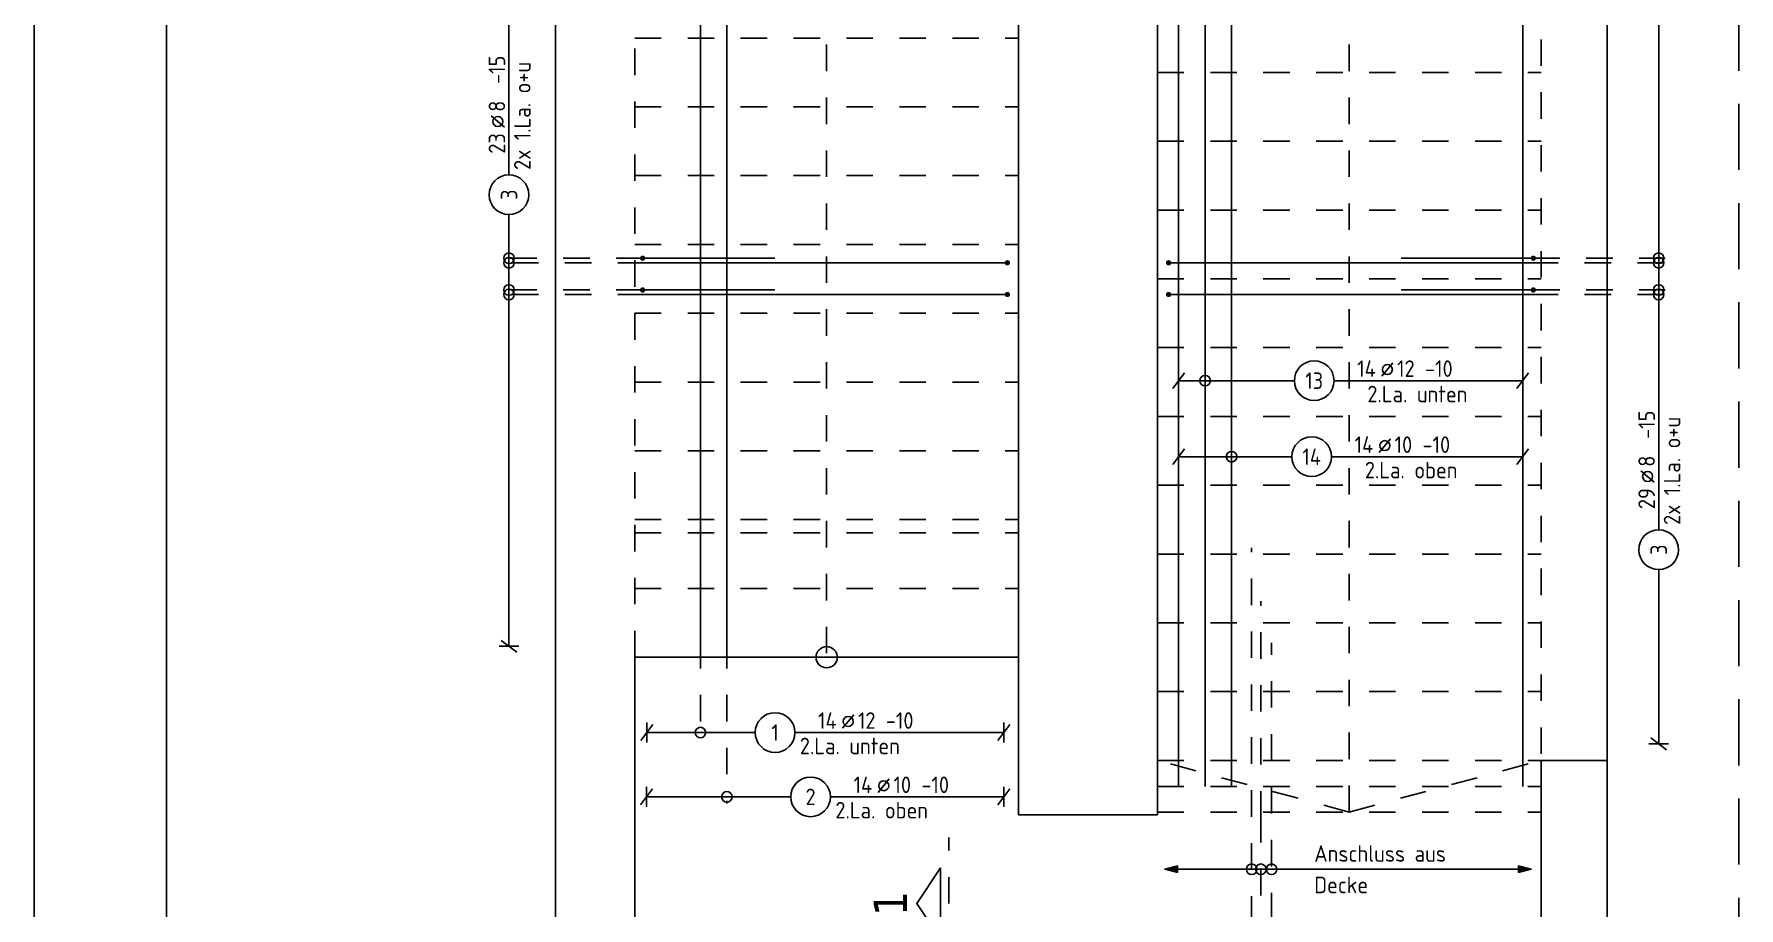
# Model space of a CAD drawing. Extents: x -10.6 to 29.1, y 0 to 18.4.
# Drawn here: x 0 to 6.44, y 6.13 to 9.44 of the extents above; entities that cross this region are included whole.
import ezdxf
from ezdxf.enums import TextEntityAlignment as Align

# ---------------------------------------------------------------- set-up
doc = ezdxf.new("R2010")
doc.units = 0
doc.header["$LTSCALE"] = 0.25
for name, pattern in [('AUSGEZOGEN', [1000.01, 1000, 0.01]), ('DOT', [0.175, 0.05, -0.125]), ('GESTRICHELTX2', [1.5, 1, -0.5]), ('HIDDEN', [0.375, 0.25, -0.125]), ('PUNKT', [0.175, 0.05, -0.125]), ('STRICHPUNKT2', [0.55, 0.25, -0.125, 0.05, -0.125]), ('VERDECKT', [0.375, 0.25, -0.125])]:
    doc.linetypes.add(name, pattern=pattern)
for name, color, linetype in [('1.UG', 7, 'Continuous'), ('BETON', 7, 'Continuous'), ('HILFE', 7, 'Continuous'), ('OBJEKT', 7, 'Continuous'), ('RAHMEN', 7, 'Continuous'), ('RND', 7, 'Continuous'), ('SCHNITTE', 7, 'Continuous'), ('TEXT', 7, 'Continuous'), ('VERDECKT', 7, 'Continuous')]:
    doc.layers.add(name, color=color, linetype=linetype)
doc.layers.add('NOPLOT', color=7, linetype='Continuous', plot=False)
doc.styles.add('helv', font='tahoma.ttf')
doc.styles.add('txt', font='isocp.shx')

# ---------------------------------------------------------------- blocks, each defined once
blk = doc.blocks.new('LEI_GRE')
at = {"layer": 'RND', "color": 7, "linetype": 'Continuous'}
for p, q in [((-0.09, -0.12), (0.09, 0.12)), ((0, 0.15), (0, -0.15))]:
    blk.add_line(p, q, dxfattribs=at)
blk = doc.blocks.new('RND_LEI')
at = {"layer": 'RND', "color": 7, "linetype": 'Continuous'}
blk.add_line((1.022, 0.066), (1.19, 0.27), dxfattribs=at)
for centre, radius in [((0, 0), 0.3), ((1.106, 0.168), 0.075)]:
    blk.add_circle(centre, radius, dxfattribs=at)
at = {"layer": 'RND', "color": 7, "linetype": 'Continuous', "style": 'txt'}
blk.add_attdef('ANZ', text='', height=0.25, dxfattribs=at).set_placement((0.931, 0.057), align=Align.RIGHT)
for tag, p in [('DUM', (1.253, 0.057)), ('ABSTD', (1.674, 0.057)), ('POSTXT', (0.374, -0.327))]:
    blk.add_attdef(tag, p, '', height=0.25, dxfattribs=at)
blk.add_attdef('POSL', text='', height=0.25, dxfattribs=at).set_placement((0, 0), align=Align.MIDDLE)
blk = doc.blocks.new('Pfeillinie')
at = {"layer": 'TEXT', "linetype": 'Continuous'}
blk.add_hatch(color=7, dxfattribs=at).paths.add_polyline_path([(0, 0), (-0.8, 0.2), (-0.8, 0), (-0.8, -0.2)])
at = {"layer": 'TEXT', "color": 7, "linetype": 'Continuous'}
for p, q in [((-0.8, 0), (-0.8, 0.2)), ((-0.8, 0.2), (0, 0)), ((-0.8, 0), (-0.8, -0.2)), ((-0.8, -0.2), (0, 0))]:
    blk.add_line(p, q, dxfattribs=at)
blk = doc.blocks.new('SCHN-1')
at = {"layer": 'SCHNITTE', "color": 5, "linetype": 'Continuous'}
blk.add_lwpolyline([(0.54, 0.125), (0, 0.485), (-0.54, 0.125)], close=True, dxfattribs=at)
at = {"layer": 'SCHNITTE', "color": 6, "linetype": 'Continuous', "style": 'helv'}
blk.add_attdef('SCHN-1', text='', height=0.5, dxfattribs=at).set_placement((0, 0.635), align=Align.CENTER)
blk = doc.blocks.new('DINA1')
at = {"layer": 'RAHMEN'}
blk.add_line((0, 59.4), (0, 0), dxfattribs=at)
at = {"layer": 'RAHMEN', "color": 5}
blk.add_line((2, 58.9), (2, 0.5), dxfattribs=at)

msp = doc.modelspace()

# ---------------------------------------------------------------- linework, layer by layer
at = {"layer": '1.UG', "color": 7, "linetype": 'PUNKT'}
for p, q in [((2.9949, 10.3962), (2.9949, 7.0812)), ((2.2699, 9.4212), (3.7199, 9.4212)), ((2.2699, 9.1612), (3.7199, 9.1612)), ((2.2699, 8.9012), (3.7199, 8.9012)), ((2.2699, 8.6412), (3.7199, 8.6412)), ((2.2699, 8.3812), (3.7199, 8.3812)), ((2.2699, 8.1212), (3.7199, 8.1212)), ((2.2699, 7.8612), (3.7199, 7.8612)), ((2.2699, 7.6012), (3.7199, 7.6012)), ((2.2699, 7.3412), (3.7199, 7.3412)), ((4.2449, 6.4962), (5.6949, 6.4962))]:
    msp.add_line(p, q, dxfattribs=at)
at = {"layer": '1.UG', "color": 7, "linetype": 'DOT'}
for p, q in [((4.9699, 10.3962), (4.9699, 6.4962)), ((4.2449, 9.2912), (5.6949, 9.2912)), ((4.2449, 9.0312), (5.6949, 9.0312)), ((4.2449, 8.7712), (5.6949, 8.7712)), ((4.2449, 8.5112), (5.6949, 8.5112)), ((4.2449, 8.2512), (5.6949, 8.2512)), ((4.2449, 7.9912), (5.6949, 7.9912)), ((4.2449, 7.7312), (5.6949, 7.7312)), ((4.2449, 7.4712), (5.6949, 7.4712)), ((4.2449, 7.2112), (5.6949, 7.2112)), ((4.2449, 6.9512), (5.6949, 6.9512)), ((4.2449, 6.6912), (5.6949, 6.6912)), ((4.9699, 6.4962), (4.2449, 6.6912)), ((4.9699, 6.4962), (5.6949, 6.6912))]:
    msp.add_line(p, q, dxfattribs=at)
at = {"layer": 'BETON', "color": 6, "linetype": 'AUSGEZOGEN', "lineweight": -2}
for p, q in [((1.9699, 5.0412), (1.9699, 12.5475)), ((5.9449, 6.6912), (5.9449, 12.5475)), ((2.2699, 5.0412), (2.2699, 7.0812)), ((5.6949, 6.6912), (5.9449, 6.6912))]:
    msp.add_line(p, q, dxfattribs=at)
at = {"layer": 'BETON', "color": 6, "linetype": 'AUSGEZOGEN'}
for p, q in [((3.7199, 7.0812), (3.7199, 10.4062)), ((4.2449, 10.4062), (4.2449, 6.4862)), ((2.2699, 7.0812), (3.7199, 7.0812)), ((3.7199, 7.0812), (3.7199, 6.4862)), ((4.2449, 6.4862), (3.7199, 6.4862))]:
    msp.add_line(p, q, dxfattribs=at)
at = {"layer": 'HILFE', "color": 102, "linetype": 'GESTRICHELTX2'}
msp.add_line((6.4421, 12.5475), (6.4421, 4.4188), dxfattribs=at)
at = {"layer": 'NOPLOT', "color": 191, "linetype": 'Continuous'}
for points in [[(4.325, 6.5925), (4.325, 10.3962)], [(5.625, 6.5925), (5.625, 10.3962)]]:
    msp.add_lwpolyline(points, dxfattribs=at)
at = {"layer": 'OBJEKT', "color": 7, "linetype": 'AUSGEZOGEN'}
for p, q in [((5.6949, 6.6912), (5.6949, 5.1912)), ((5.9449, 6.6912), (5.9449, 5.1912))]:
    msp.add_line(p, q, dxfattribs=at)
msp.add_circle((2.9949, 7.0812), 0.04, dxfattribs=at)
at = {"layer": 'RND', "color": 7, "linetype": 'AUSGEZOGEN'}
for p, q in [((1.7944, 10.1943), (1.7944, 8.9041)), ((6.139, 10.2298), (6.139, 7.5627)), ((1.7944, 8.7541), (1.7944, 7.1225)), ((4.325, 8.1263), (4.7623, 8.1263)), ((4.9123, 8.1263), (5.625, 8.1263)), ((4.325, 7.839), (4.7528, 7.839)), ((4.9028, 7.839), (5.625, 7.839)), ((6.139, 7.4127), (6.139, 6.7537)), ((2.3156, 6.7965), (2.7249, 6.7965)), ((2.8749, 6.7965), (3.6642, 6.7965)), ((2.3138, 6.5536), (2.8592, 6.5536)), ((3.0092, 6.5536), (3.6641, 6.5536))]:
    msp.add_line(p, q, dxfattribs=at)
at = {"layer": 'RND', "color": 102, "linetype": 'VERDECKT'}
for p, q in [((2.2995, 8.5891), (1.7694, 8.5891)), ((2.3057, 8.5719), (1.7694, 8.5719)), ((5.6591, 8.5719), (6.164, 8.5719)), ((5.6653, 8.5891), (6.164, 8.5891)), ((2.2995, 8.4691), (1.7694, 8.4691)), ((2.3057, 8.4519), (1.7694, 8.4519)), ((5.6591, 8.4519), (6.164, 8.4519)), ((5.6653, 8.4691), (6.164, 8.4691)), ((2.5179, 7.1389), (2.5179, 6.7715)), ((2.6179, 7.1389), (2.6179, 6.5286))]:
    msp.add_line(p, q, dxfattribs=at)
at = {"layer": 'RND', "color": 1, "linetype": 'AUSGEZOGEN'}
for points in [[(4.425, 6.5925), (4.425, 10.3962)], [(4.525, 6.5925), (4.525, 10.3962)], [(2.5179, 7.1389), (2.5179, 10.2012)], [(2.6179, 7.1389), (2.6179, 10.2012)], [(2.2995, 8.5891), (2.7995, 8.5891)], [(2.3057, 8.5719), (3.6778, 8.5719)], [(5.6591, 8.5719), (4.287, 8.5719)], [(5.6653, 8.5891), (5.1653, 8.5891)], [(2.2995, 8.4691), (2.7995, 8.4691)], [(2.3057, 8.4519), (3.6778, 8.4519)], [(5.6591, 8.4519), (4.287, 8.4519)], [(5.6653, 8.4691), (5.1653, 8.4691)]]:
    msp.add_lwpolyline(points, dxfattribs=at)
at = {"layer": 'RND', "color": 7, "linetype": 'AUSGEZOGEN', "const_width": 0.01}
for points in [[(2.2945, 8.5891, 1), (2.3045, 8.5891, 1)], [(3.6728, 8.5719, 1), (3.6828, 8.5719, 1)], [(4.292, 8.5719, -1), (4.282, 8.5719, -1)], [(5.6703, 8.5891, -1), (5.6603, 8.5891, -1)], [(2.2945, 8.4691, 1), (2.3045, 8.4691, 1)], [(3.6728, 8.4519, 1), (3.6828, 8.4519, 1)], [(4.292, 8.4519, -1), (4.282, 8.4519, -1)], [(5.6703, 8.4691, -1), (5.6603, 8.4691, -1)]]:
    msp.add_lwpolyline(points, format="xyb", close=True, dxfattribs=at)
at = {"layer": 'RND', "color": 7, "linetype": 'HIDDEN'}
for points in [[(4.6009, 5.6786), (4.6009, 6.6786), (4.6009, 7.4947)], [(4.6359, 6.1814), (4.6359, 6.4757), (4.6359, 7.2932)], [(4.6762, 5.8907), (4.6762, 6.8907), (4.6762, 7.1357)]]:
    msp.add_lwpolyline(points, dxfattribs=at)
at = {"layer": 'RND', "color": 102, "linetype": 'AUSGEZOGEN'}
msp.add_lwpolyline([(4.2711, 6.28), (5.6589, 6.28)], dxfattribs=at)
at = {"layer": 'RND', "color": 7, "linetype": 'AUSGEZOGEN'}
for centre in [(1.7944, 8.5891), (1.7944, 8.5719), (6.139, 8.5891), (6.139, 8.5719), (1.7944, 8.4691), (1.7944, 8.4519), (6.139, 8.4691), (6.139, 8.4519), (4.425, 8.1263), (4.525, 7.839), (2.5179, 6.7965), (2.6179, 6.5536), (4.6009, 6.28), (4.6359, 6.28), (4.6762, 6.28)]:
    msp.add_circle(centre, 0.02, dxfattribs=at)
at = {"layer": 'SCHNITTE', "color": 5, "linetype": 'STRICHPUNKT2'}
msp.add_line((3.4569, 6.1505), (3.4569, 6.4005), dxfattribs=at)
at = {"layer": 'VERDECKT', "color": 7, "linetype": 'VERDECKT', "lineweight": -2}
for p, q in [((2.2699, 7.0812), (2.2699, 11.8162)), ((5.6949, 11.8162), (5.6949, 6.6912))]:
    msp.add_line(p, q, dxfattribs=at)
at = {"layer": 'VERDECKT', "color": 7, "linetype": 'HIDDEN'}
for p, q in [((2.2699, 7.5517), (3.7199, 7.5517)), ((4.2449, 6.5925), (5.6949, 6.5925))]:
    msp.add_line(p, q, dxfattribs=at)

# ---------------------------------------------------------------- block references
at = {"layer": 'RAHMEN', "color": 7, "linetype": 'AUSGEZOGEN', "xscale": 0.25, "yscale": 0.25, "zscale": 0.25}
msp.add_blockref('DINA1', (0, 0), dxfattribs=at)
at = {"layer": 'RND', "color": 7, "linetype": 'AUSGEZOGEN', "xscale": 0.25, "yscale": 0.25, "zscale": 0.25, "rotation": 90}
for p, values in [((1.7944, 8.8291), {'POSL': '3', 'DUM': '8', 'ANZ': '23', 'ABSTD': '-15', 'POSTXT': '2x 1.La. o+u'}), ((6.139, 7.4877), {'POSL': '3', 'DUM': '8', 'ANZ': '29', 'ABSTD': '-15', 'POSTXT': '2x 1.La. o+u'})]:
    msp.add_blockref('RND_LEI', p, dxfattribs=at).add_auto_attribs(values)
at = {"layer": 'RND', "color": 7, "linetype": 'AUSGEZOGEN', "xscale": 0.25, "yscale": 0.25, "zscale": 0.25}
for p, values in [((4.8373, 8.1263), {'POSL': '13', 'DUM': '12', 'ANZ': '14', 'ABSTD': '-10', 'POSTXT': '   2.La. unten'}), ((4.8278, 7.839), {'POSL': '14', 'DUM': '10', 'ANZ': '14', 'ABSTD': '-10', 'POSTXT': '   2.La. oben'}), ((2.7999, 6.7965), {'POSL': '1', 'DUM': '12', 'ANZ': '14', 'ABSTD': '-10', 'POSTXT': '2.La. unten'}), ((2.9342, 6.5536), {'POSL': '2', 'DUM': '10', 'ANZ': '14', 'ABSTD': '-10', 'POSTXT': '2.La. oben'})]:
    msp.add_blockref('RND_LEI', p, dxfattribs=at).add_auto_attribs(values)
for p in [(4.325, 8.1263), (5.625, 8.1263), (4.325, 7.839), (5.625, 7.839), (2.3156, 6.7965), (3.6642, 6.7965), (2.3138, 6.5536), (3.6641, 6.5536)]:
    msp.add_blockref('LEI_GRE', p, dxfattribs=at)
at = {"layer": 'RND', "color": 7, "linetype": 'AUSGEZOGEN', "xscale": 0.25, "yscale": 0.25, "zscale": 0.25, "rotation": 270}
for p in [(1.7944, 7.1225), (6.139, 6.7537)]:
    msp.add_blockref('LEI_GRE', p, dxfattribs=at)
at = {"layer": 'RND', "color": 102, "linetype": 'AUSGEZOGEN', "xscale": 0.0625, "yscale": 0.0625, "zscale": 0.0625, "rotation": 180}
msp.add_blockref('Pfeillinie', (4.2711, 6.28), dxfattribs=at)
at = {"layer": 'RND', "color": 102, "linetype": 'AUSGEZOGEN', "xscale": 0.0625, "yscale": 0.0625, "zscale": 0.0625}
msp.add_blockref('Pfeillinie', (5.6589, 6.28), dxfattribs=at)
at = {"layer": 'SCHNITTE', "color": 5, "linetype": 'STRICHPUNKT2', "xscale": 0.25, "yscale": 0.25, "zscale": 0.25, "rotation": 90}
msp.add_blockref('SCHN-1', (3.4569, 6.1505), dxfattribs=at).add_auto_attribs({'SCHN-1': '1'})

# ---------------------------------------------------------------- texts
at = {"layer": 'TEXT', "color": 7, "linetype": 'AUSGEZOGEN', "style": 'txt'}
for s, p in [('Anschluss aus', (4.8375, 6.3082)), ('Decke', (4.8375, 6.1895))]:
    msp.add_text(s, height=0.0625, dxfattribs=at).set_placement(p)

doc.saveas('drawing.dxf')
